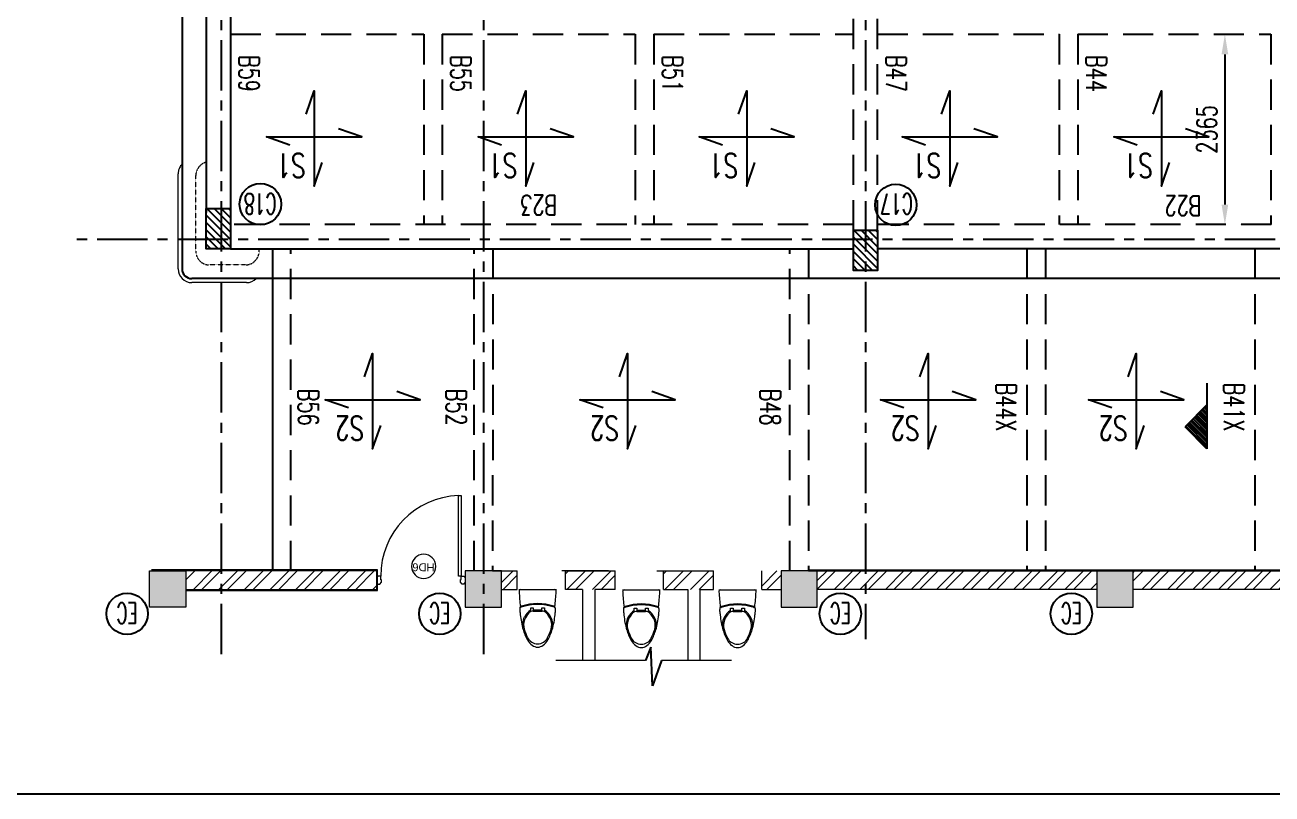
# Model space of a CAD drawing. Header units: millimetres. Extents: x 2659630 to 6742168, y -2425387 to -732288.
# Drawn here: x 3353038 to 3368520, y -1261264 to -1251713 of the extents above; entities that cross this region are included whole.
import ezdxf
from ezdxf.enums import TextEntityAlignment as Align

# ---------------------------------------------------------------- set-up
doc = ezdxf.new("R2010")
doc.units = ezdxf.units.MM
doc.header["$PDMODE"] = 35
doc.header["$PDSIZE"] = -25
for name, pattern in [('CENTER', [2, 1.25, -0.25, 0.25, -0.25]), ('HIDDEN2', [0.1875, 0.125, -0.0625]), ('Overhead', [3.96875, 2.38125, -1.5875])]:
    doc.linetypes.add(name, pattern=pattern)
for name, color, linetype, lineweight in [('A-ANNO-DIMS', 211, 'Continuous', 9), ('A-DOOR', 31, 'Continuous', 18), ('A-DOOR-FRAM', 31, 'Continuous', 18), ('A-DOOR-IDEN', 31, 'Continuous', 9), ('A-FLOR-OVHD', 1, 'Overhead', 18), ('A-furniture', 37, 'Continuous', 0), ('A-hatch', 253, 'Continuous', 0), ('A-PLASTER', 50, 'Continuous', 0), ('A-RCC', 2, 'Continuous', 0), ('A-WALL', 113, 'Continuous', 9), ('A-WALL-PATT', 111, 'Continuous', 0)]:
    doc.layers.add(name, color=color, linetype=linetype, lineweight=lineweight)
for name, color, linetype in [('A-CORNICE', 20, 'Continuous'), ('S-BEAM INNER', 4, 'HIDDEN2'), ('S-BEAM NO', 3, 'Continuous'), ('S-BEAM OUTER', 4, 'Continuous'), ('S-COLUMN', 1, 'Continuous'), ('S-COLUMN CIRCLE', 9, 'Continuous'), ('S-COLUMN HATCH', 8, 'Continuous'), ('S-COLUMN NO', 2, 'Continuous'), ('S-GRIDE LINE', 8, 'CENTER'), ('S-SECTION MARK', 1, 'Continuous'), ('S-SLAB MARK', 3, 'Continuous'), ('S-SLAB NO', 3, 'Continuous')]:
    doc.layers.add(name, color=color, linetype=linetype)
doc.layers.get('A-ANNO-DIMS').off()
doc.styles.add('Arial_1', font='arial.ttf', dxfattribs={"height": 98.353293})
doc.styles.add('ROMANS', font='r.shx', dxfattribs={"width": 0.7})
doc.dimstyles.new('dim100', dxfattribs={"dimtxt": 250, "dimasz": 250, "dimexe": 200, "dimexo": 200, "dimgap": 100, "dimtad": 1, "dimdec": 0, "dimrnd": 1, "dimzin": 0, "dimdsep": 46, "dimtxsty": 'ROMANS', "dimcen": 0, "dimclrd": 5, "dimclre": 5, "dimclrt": 4, "dimadec": 0, "dimazin": 0, "dimtfac": 1, "dimtdec": 0, "dimtix": 1, "dimtofl": 0, "dimtmove": 2, "dimatfit": 3, "dimfxl": 1, "dimtolj": 1, "dimtzin": 0, "dimlwd": -1, "dimlwe": -1, "dimarcsym": 0})
pattern_1 = [(225, (3548828.73, -1084856.52), (159.09903, -159.09903), []), (225, (3548722.66, -1084856.52), (159.09903, -159.09903), [])]
pattern_2 = [(135, (3369548.919, -1331300.736), (-15.2387667, -15.2387667), [])]

# ---------------------------------------------------------------- blocks, each defined once
blk = doc.blocks.new('*D2137')
at = {"layer": 'Defpoints', "color": 0, "ltscale": 1200}
for p in [(3367934, -1251828), (3367934, -1254193), (3367934, -1254193)]:
    blk.add_point(p, dxfattribs=at)
at = {"layer": 'S-COLUMN NO', "color": 5, "ltscale": 2500}
for p, q in [((3368134, -1251828), (3368134, -1251828)), ((3367934, -1252078), (3367934, -1253943)), ((3368134, -1254193), (3368134, -1254193))]:
    blk.add_line(p, q, dxfattribs=at)
at = {"layer": 'S-COLUMN NO', "color": 5, "ltscale": 1200}
for points in [[(3367976, -1252078), (3367893, -1252078), (3367934, -1251828)], [(3367893, -1253943), (3367976, -1253943), (3367934, -1254193)]]:
    blk.add_solid(points, dxfattribs=at)
at = {"layer": 'S-COLUMN NO', "color": 4, "ltscale": 1200, "insert": (3367709, -1253010), "char_height": 250, "attachment_point": 5, "rotation": 90, "style": 'ROMANS'}
blk.add_mtext('\\A1;2365', dxfattribs=at)
blk = doc.blocks.new('hjhgkhjjkhk')
at = {"layer": 'A-furniture', "linetype": 'ByBlock'}
for p, q in [((-3239410, 38907, -500), (-3238943, 38907, -500)), ((-3239263, 38679, -500), (-3239230, 38679, -500)), ((-3239263, 38630, -500), (-3239263, 38679, -500)), ((-3239231, 38637, -500), (-3239122, 38637, -500)), ((-3239230, 38679, -500), (-3239230, 38637, -500)), ((-3239123, 38651, -500), (-3239230, 38651, -500)), ((-3239123, 38679, -500), (-3239090, 38679, -500)), ((-3239123, 38637, -500), (-3239123, 38679, -500)), ((-3239090, 38679, -500), (-3239090, 38630, -500))]:
    blk.add_line(p, q, dxfattribs=at)
for centre, radius, start, end in [((-3239382, 38882, -500), 25.6, 103.2172, 184.3205), ((-3234363, 39215, -500), 5055, 183.7972, 185.9339), ((-3238971, 38882, -500), 25.6, 355.6795, 76.7816), ((-3243990, 39215, -500), 5055, 354.0661, 356.2028), ((-3239176, 38085, -500), 635, 71.2219, 108.7781), ((-3239176, 38092, -500), 639, 71.7134, 108.2867), ((-3239285, 38652, -500), 114, 159.1995, 186.5683), ((-3234351, 39220, -500), 5080, 186.5683, 187.0896), ((-3238431, 38682, -500), 965, 185.2831, 196.4207), ((-3239383, 38693, -500), 7.92, 185.9341, 288.7781), ((-3239379, 38706, -500), 7.92, 185.267, 288.2867), ((-3239160, 38466, -500), 206, 151.8794, 195.9425), ((-3239125, 38450, -500), 244, 124.5259, 152.5265), ((-3239125, 38450, -500), 229, 133.9968, 159.4423), ((-3239231, 38561, -500), 76.2, 90, 133.9968), ((-3239122, 38561, -500), 76.2, 46.0032, 90), ((-3239228, 38450, -500), 244, 27.4735, 55.4741), ((-3239228, 38450, -500), 229, 20.5577, 46.0032), ((-3239193, 38466, -500), 206, 344.0575, 28.1207), ((-3239921, 38682, -500), 965, 343.5793, 354.7169), ((-3238974, 38706, -500), 7.92, 251.7135, 354.733), ((-3238970, 38693, -500), 7.92, 251.2221, 354.0659), ((-3239068, 38652, -500), 114, 353.4317, 20.8005), ((-3244002, 39220, -500), 5080, 352.9104, 353.4317), ((-3238749, 38591, -500), 635, 196.5593, 209.3999), ((-3239160, 38466, -500), 191, 160.1349, 195.9191), ((-3238749, 38591, -500), 620, 196.5666, 207.1313), ((-3239604, 38591, -500), 620, 332.8687, 343.4334), ((-3239604, 38591, -500), 635, 330.6001, 343.4407), ((-3239193, 38466, -500), 191, 344.0809, 19.8651), ((-3239114, 38385, -500), 216, 209.3045, 232.3768), ((-3239176, 38371, -500), 140, 207.1313, 332.8687), ((-3239239, 38385, -500), 216, 307.6232, 330.6955), ((-3239176, 38301, -500), 111, 231.6356, 270), ((-3239176, 38301, -500), 111, 270, 308.3644)]:
    blk.add_arc(centre, radius, start, end, dxfattribs=at)
blk = doc.blocks.new('M_Door Tag_Mahindra_2_0mm - M_Door Tag_Mahindra 2-1437518-GROUND FLOOR PLAN-01')
at = {"layer": 'A-DOOR-IDEN'}
blk.add_circle((0, 0), 3, dxfattribs=at)
blk = doc.blocks.new('A$C73F500AF')
at = {"layer": 'A-DOOR'}
blk.add_lwpolyline([(50, 1000), (85, 1000), (85, 0), (50, 0)], close=True, dxfattribs=at)
blk.add_arc((50, 1000), 1000, 272.0058, 0.0695, dxfattribs=at)
at = {"layer": 'A-DOOR-FRAM'}
for p, q in [((0, 1090), (12, 1090)), ((0, 1010), (0, 1090)), ((12, 1100), (40, 1100)), ((12, 1090), (12, 1100)), ((40, 1100), (60, 1075)), ((1060, 1101), (1040, 1076)), ((1088, 1101), (1060, 1101)), ((1088, 1091), (1088, 1101)), ((1100, 1091), (1088, 1091)), ((1100, 1011), (1100, 1091)), ((12, 1010), (0, 1010)), ((12, 1000), (12, 1010)), ((50, 1000), (12, 1000)), ((60, 1045), (50, 1045)), ((50, 1045), (50, 1000)), ((60, 1075), (60, 1045)), ((1040, 1076), (1040, 1046)), ((1040, 1046), (1050, 1046)), ((1050, 1046), (1050, 1001)), ((1050, 1001), (1088, 1001)), ((1088, 1001), (1088, 1011)), ((1088, 1011), (1100, 1011))]:
    blk.add_line(p, q, dxfattribs=at)

msp = doc.modelspace()

# ---------------------------------------------------------------- hatches: boundary and pattern name
at = {"layer": 'A-WALL-PATT'}
h = msp.add_hatch(dxfattribs=at)
h.set_pattern_fill('ANSI32', color=256, scale=600, angle=180, style=0)
h.set_pattern_definition(pattern_1)
h.paths.add_polyline_path([(3357404.272, -1258722.749), (3355034.024, -1258722.749), (3355034.024, -1258492.741), (3357404.272, -1258492.741)])
h = msp.add_hatch(dxfattribs=at)
h.set_pattern_fill('ANSI32', color=256, scale=600, angle=180, style=0)
h.set_pattern_definition([(225, (3533793.64, -1084856.43), (159.09903, -159.09903), []), (225, (3533687.58, -1084856.43), (159.09903, -159.09903), [])])
h.paths.add_polyline_path([(3358954.024, -1258492.542), (3358954.022, -1258722.62), (3359148.941, -1258722.552), (3359148.942, -1258492.473)])
h = msp.add_hatch(dxfattribs=at)
h.set_pattern_fill('ANSI32', color=256, scale=600, angle=180, style=0)
h.set_pattern_definition([(225, (3535011.15, -1084856.43), (159.09903, -159.09903), []), (225, (3534905.08, -1084856.43), (159.09903, -159.09903), [])])
h.paths.add_polyline_path([(3359748.945, -1258492.69), (3359748.945, -1258722.768), (3360366.442, -1258722.552), (3360366.444, -1258492.473)])
h = msp.add_hatch(dxfattribs=at)
h.set_pattern_fill('ANSI32', color=256, scale=600, angle=180, style=0)
h.set_pattern_definition([(225, (3536228.65, -1084856.44), (159.09903, -159.09903), []), (225, (3536122.58, -1084856.44), (159.09903, -159.09903), [])])
h.paths.add_polyline_path([(3360966.445, -1258492.703), (3360966.445, -1258722.781), (3361583.942, -1258722.565), (3361583.944, -1258492.486)])
h = msp.add_hatch(dxfattribs=at)
h.set_pattern_fill('ANSI32', color=256, scale=600, angle=180, style=0)
h.set_pattern_definition([(225, (3537068.73, -1084856.46), (159.09903, -159.09903), []), (225, (3536962.66, -1084856.46), (159.09903, -159.09903), [])])
h.paths.add_polyline_path([(3362183.945, -1258492.518), (3362183.945, -1258722.595), (3362424.022, -1258722.59), (3362424.024, -1258492.511)])
h = msp.add_hatch(dxfattribs=at)
h.set_pattern_fill('ANSI32', color=256, scale=600, angle=180, style=0)
h.set_pattern_definition(pattern_1)
h.paths.add_polyline_path([(3362874.022, -1258722.628), (3366344.022, -1258722.645), (3366344.024, -1258492.648), (3366343.052, -1258492.648), (3362874.024, -1258492.463)])
h = msp.add_hatch(dxfattribs=at)
h.set_pattern_fill('ANSI32', color=256, scale=600, angle=180, style=0)
h.set_pattern_definition(pattern_1)
h.paths.add_polyline_path([(3366794.022, -1258722.627), (3370264.022, -1258722.748), (3370264.024, -1258492.659), (3366794.024, -1258492.566)])
at = {"layer": 'S-COLUMN HATCH', "true_color": 0x939598}
h = msp.add_hatch(dxfattribs=at)
h.set_pattern_fill('ANSI31', color=252, scale=20, angle=90)
h.set_pattern_definition([(135, (4230219.09, 2396323.82), (-44.9012806, -44.9012806), [])])
h.paths.add_polyline_path([(3355588.947, -1253992.902), (3355588.947, -1254492.9), (3355288.945, -1254492.9), (3355288.945, -1253992.902)])
h = msp.add_hatch(dxfattribs=at)
h.set_pattern_fill('ANSI31', color=252, scale=20, angle=90)
h.set_pattern_definition([(135, (4238251.787, 2396054.014), (-44.9012806, -44.9012806), [])])
h.paths.add_polyline_path([(3363621.645, -1254262.709), (3363621.645, -1254762.708), (3363321.642, -1254762.708), (3363321.642, -1254262.709)])
at = {"layer": 'S-SECTION MARK', "ltscale": 5}
h = msp.add_hatch(dxfattribs=at)
h.set_pattern_fill('ANSI31', color=256, scale=172.406964, angle=90, style=0)
h.set_pattern_definition(pattern_2)
h.paths.add_polyline_path([(3367442.811, -1256703.595), (3367709.941, -1256975.461), (3367709.941, -1256431.73)])
h = msp.add_hatch(dxfattribs=at)
h.set_pattern_fill('ANSI31', color=256, scale=172.406964, angle=90, style=0)
h.set_pattern_definition(pattern_2)
h.paths.add_polyline_path([(3367442.811, -1256703.595), (3367709.941, -1256975.461), (3367709.941, -1256431.73)])
h = msp.add_hatch(dxfattribs=at)
h.set_pattern_fill('ANSI31', color=256, scale=172.406964, angle=90, style=0)
h.set_pattern_definition(pattern_2)
h.paths.add_polyline_path([(3367442.811, -1256703.595), (3367709.941, -1256975.461), (3367709.941, -1256431.73)])

# ---------------------------------------------------------------- linework, layer by layer
at = {"layer": 'A-CORNICE'}
for p, q in [((3354988.947, -1238012.899), (3354988.947, -1254742.901)), ((3379838.947, -1254862.901), (3355108.947, -1254862.901))]:
    msp.add_line(p, q, dxfattribs=at)
msp.add_arc((3355108.947, -1254742.901), 120, 180, 270, dxfattribs=at)
msp.add_arc((3355108.947, -1254742.901), 120, 180, 270, dxfattribs=at)
at = {"layer": 'A-FLOR-OVHD'}
for p, q in [((3355158.952, -1254522.901), (3355159.196, -1253582.862)), ((3355358.947, -1254492.901), (3355943.998, -1254492.908)), ((3355943.998, -1254492.908), (3355943.998, -1254492.909)), ((3355773.998, -1254692.909), (3355328.952, -1254692.901))]:
    msp.add_line(p, q, dxfattribs=at)
for centre, radius, start, end in [((3355329.196, -1253582.862), 170, 103.6960891, 180), ((3355328.952, -1254522.901), 170, 180, 270), ((3355772.56, -1254519.436), 173.479, 270.4750815, 8.7958454)]:
    msp.add_arc(centre, radius, start, end, dxfattribs=at)
at = {"layer": 'A-hatch', "color": 252, "true_color": 0x939598}
for points in [[(3354584.024, -1258492.57), (3354584.024, -1258942.566), (3354584.021, -1258942.566)], [(3355033.947, -1258492.572), (3355033.947, -1258942.568), (3354584.024, -1258492.57)], [(3354584.024, -1258492.57), (3355033.947, -1258942.568), (3354584.024, -1258942.566)], [(3355033.949, -1258492.572), (3355033.949, -1258942.568), (3355033.947, -1258492.572)], [(3355033.947, -1258492.572), (3355033.949, -1258942.568), (3355033.947, -1258942.568)], [(3355034.021, -1258492.572), (3355034.021, -1258942.568), (3355033.949, -1258492.572)], [(3355033.949, -1258492.572), (3355034.021, -1258942.568), (3355033.949, -1258942.568)], [(3355034.021, -1258492.572), (3355034.024, -1258492.572), (3355034.021, -1258942.568)], [(3358504.024, -1258492.59), (3358504.024, -1258942.591), (3358504.021, -1258942.591)], [(3358953.947, -1258492.593), (3358953.947, -1258942.593), (3358504.024, -1258492.59)], [(3358504.024, -1258492.59), (3358953.947, -1258942.593), (3358504.024, -1258942.591)], [(3358953.949, -1258492.593), (3358953.949, -1258942.593), (3358953.947, -1258492.593)], [(3358953.947, -1258492.593), (3358953.949, -1258942.593), (3358953.947, -1258942.593)], [(3358954.021, -1258492.593), (3358954.021, -1258942.593), (3358953.949, -1258492.593)], [(3358953.949, -1258492.593), (3358954.021, -1258942.593), (3358953.949, -1258942.593)], [(3358954.021, -1258492.593), (3358954.024, -1258492.593), (3358954.021, -1258942.593)], [(3362873.947, -1258492.613), (3362873.947, -1258942.613), (3362424.024, -1258492.611)], [(3362424.024, -1258492.611), (3362873.947, -1258942.613), (3362424.024, -1258942.611)], [(3366344.024, -1258492.631), (3366793.947, -1258942.634), (3366344.024, -1258942.631)], [(3366793.947, -1258492.634), (3366793.947, -1258942.634), (3366344.024, -1258492.631)]]:
    msp.add_solid(points, dxfattribs=at)
at = {"layer": 'A-PLASTER'}
for p, q in [((3354938.959, -1254742.85), (3354939.192, -1253562.783)), ((3355788.949, -1254912.83), (3355108.96, -1254912.849)), ((3357416.272, -1258480.754), (3354607.467, -1258480.58)), ((3357416.272, -1258734.75), (3357416.272, -1258480.754)), ((3362776.093, -1258480.458), (3371235.313, -1258480.685)), ((3355034.021, -1258734.573), (3357416.272, -1258734.75))]:
    msp.add_line(p, q, dxfattribs=at)
for centre, start, end in [((3355109.192, -1253562.782), 167.1431444, 180.0002868), ((3355109.192, -1253562.782), 154.2860019, 167.1431438), ((3355109.192, -1253562.782), 135.0176183, 154.2860009), ((3355108.959, -1254742.849), 180.0003227, 270.0002868), ((3355788.948, -1254742.829), 270.0002868, 315.0647788)]:
    msp.add_arc(centre, 170, start, end, dxfattribs=at)
at = {"layer": 'A-RCC'}
for p, q in [((3354584.021, -1258942.566), (3354584.024, -1258492.57)), ((3354584.024, -1258492.57), (3355034.024, -1258492.572)), ((3355034.024, -1258492.572), (3355034.021, -1258942.568)), ((3358504.024, -1258492.59), (3358504.021, -1258942.591)), ((3358954.024, -1258492.593), (3358504.024, -1258492.59)), ((3358954.021, -1258942.593), (3358954.024, -1258492.593)), ((3362424.024, -1258492.611), (3362424.021, -1258942.611)), ((3362424.024, -1258492.611), (3362424.021, -1258942.611)), ((3362874.024, -1258492.613), (3362424.024, -1258492.611)), ((3362874.024, -1258492.613), (3362424.024, -1258492.611)), ((3362874.021, -1258942.613), (3362874.024, -1258492.52)), ((3362874.021, -1258942.613), (3362874.024, -1258492.613)), ((3355034.021, -1258942.568), (3354584.021, -1258942.566)), ((3358504.021, -1258942.591), (3358954.021, -1258942.593)), ((3362424.021, -1258942.611), (3362874.021, -1258942.613)), ((3362424.021, -1258942.611), (3362874.021, -1258942.613))]:
    msp.add_line(p, q, dxfattribs=at)
msp.add_lwpolyline([(3366344.024, -1258492.631), (3366344.021, -1258942.631), (3366794.021, -1258942.634), (3366794.024, -1258492.538), (3366343.052, -1258492.648), (3366793.052, -1258492.65)], dxfattribs=at)
at = {"layer": 'A-WALL'}
for p, q in [((3357404.272, -1258492.753), (3355034.024, -1258492.741)), ((3356114.029, -1258492.58), (3356114.029, -1258492.58)), ((3357404.272, -1258722.749), (3357404.272, -1258492.753)), ((3358844.029, -1258492.592), (3358614.181, -1258492.592)), ((3358844.029, -1258492.597), (3359148.944, -1258492.596)), ((3359148.944, -1258722.584), (3359148.944, -1258492.593)), ((3359748.944, -1258722.583), (3359748.944, -1258492.596)), ((3359748.944, -1258492.596), (3360366.445, -1258492.599)), ((3360366.445, -1258722.59), (3360366.445, -1258492.599)), ((3360966.444, -1258492.602), (3361583.944, -1258492.605)), ((3360966.445, -1258722.59), (3360966.445, -1258492.602)), ((3361583.945, -1258722.587), (3361583.945, -1258492.599)), ((3362183.945, -1258722.584), (3362183.945, -1258492.596)), ((3362764.045, -1258492.457), (3370264.024, -1258492.659)), ((3355034.022, -1258722.573), (3357404.272, -1258722.749)), ((3358954.022, -1258722.592), (3359148.945, -1258722.593)), ((3359960.642, -1258722.59), (3359748.945, -1258722.589)), ((3359960.647, -1258722.59), (3359960.651, -1259603.552)), ((3360366.445, -1258722.59), (3360110.642, -1258722.591)), ((3360110.647, -1258722.591), (3360110.651, -1259603.553)), ((3360966.445, -1258722.59), (3361267.263, -1258722.604)), ((3361267.263, -1258722.604), (3361267.267, -1259603.559)), ((3361417.263, -1258722.605), (3361583.945, -1258722.605)), ((3361417.263, -1258722.605), (3361417.267, -1259603.56)), ((3362183.945, -1258722.583), (3362424.022, -1258722.61)), ((3366344.022, -1258722.645), (3362874.022, -1258722.628)), ((3370264.024, -1258722.748), (3366794.022, -1258722.627)), ((3360742.159, -1259603.556), (3359627.592, -1259603.55)), ((3361809.114, -1259603.562), (3360941.703, -1259603.557))]:
    msp.add_line(p, q, dxfattribs=at)
at = {"layer": 'A-WALL', "color": 1}
for p, q in [((3360284.029, -1258492.599), (3359704.024, -1258492.596)), ((3360884.029, -1258492.602), (3361334.024, -1258492.604))]:
    msp.add_line(p, q, dxfattribs=at)
at = {"layer": 'A-WALL'}
msp.add_arc((3356114.029, -1258492.58), 20, 89.9923264, 89.9997035, dxfattribs=at)
at = {"layer": 'S-BEAM INNER', "ltscale": 3000}
for p, q in [((3363322.333, -1254262.707), (3363322.333, -1249242.898)), ((3363622.333, -1254262.707), (3363622.333, -1249242.898)), ((3355588.945, -1251827.754), (3357987.864, -1251827.754)), ((3357987.864, -1251827.754), (3357987.864, -1254192.9)), ((3358217.864, -1251827.754), (3358217.864, -1254192.9)), ((3358217.864, -1251827.754), (3360615.069, -1251827.754)), ((3360615.069, -1251827.754), (3360615.069, -1254192.9)), ((3360845.069, -1251827.754), (3360845.069, -1254192.9)), ((3360845.069, -1251827.754), (3363322.333, -1251827.754)), ((3363622.333, -1251827.754), (3365877.865, -1251827.754)), ((3365877.865, -1251827.754), (3365877.865, -1254192.707)), ((3366107.865, -1251827.754), (3366107.865, -1254192.707)), ((3366107.865, -1251827.754), (3368505.07, -1251827.754)), ((3368505.07, -1251827.754), (3368505.07, -1254192.707)), ((3363322.333, -1254192.9), (3355588.947, -1254192.9)), ((3371322.4, -1254192.707), (3363622.333, -1254192.707)), ((3356338.947, -1258492.611, 0), (3356338.947, -1254492.876, 0)), ((3358614.181, -1258492.591), (3358614.05, -1254492.646)), ((3358844.188, -1254492.9), (3358844.029, -1258492.589)), ((3362533.954, -1258492.611), (3362533.907, -1254492.666)), ((3362764.045, -1254492.666), (3362764.093, -1258492.613)), ((3365476.754, -1254492.552), (3365476.856, -1258492.492)), ((3365706.753, -1254492.543), (3365706.732, -1258492.487)), ((3368304.523, -1254492.628), (3368304.625, -1258492.569))]:
    msp.add_line(p, q, dxfattribs=at)
at = {"layer": 'S-BEAM OUTER', "ltscale": 2500}
for p, q in [((3355288.945, -1249307.897), (3355288.945, -1254042.9)), ((3355588.945, -1249357.897), (3355588.945, -1254042.9)), ((3355588.947, -1254492.9), (3363321.642, -1254492.9)), ((3356108.947, -1254492.725, 0), (3356108.926, -1258492.746)), ((3371321.709, -1254492.707), (3363621.645, -1254492.707))]:
    msp.add_line(p, q, dxfattribs=at)
at = {"layer": 'S-COLUMN', "color": 1}
for points in [[(3355588.947, -1253992.902), (3355588.947, -1254492.9), (3355288.945, -1254492.9), (3355288.945, -1253992.902)], [(3363621.645, -1254262.709), (3363621.645, -1254762.708), (3363321.642, -1254762.708), (3363321.642, -1254262.709)]]:
    msp.add_lwpolyline(points, close=True, dxfattribs=at)
at = {"layer": 'S-COLUMN CIRCLE'}
for centre in [(3355960.309, -1253938.489), (3363848.198, -1253947.299), (3354306.085, -1259024.971), (3354306.085, -1259024.971), (3358187.429, -1259024.971), (3358187.429, -1259024.971), (3363160.51, -1259024.971), (3363160.51, -1259024.971), (3366028.283, -1259024.971), (3366028.283, -1259024.971)]:
    msp.add_circle(centre, 257.143, dxfattribs=at)
at = {"layer": 'S-COLUMN NO', "ltscale": 2500}
for p, q in [((3360809.349, -1259441.541), (3360742.159, -1259603.556)), ((3360826.945, -1259922.075), (3360809.349, -1259441.541)), ((3360941.703, -1259603.557), (3360826.945, -1259922.075))]:
    msp.add_line(p, q, dxfattribs=at)
msp.add_lwpolyline([(3135960.687, -1159977.041), (3643425.669, -1159977.041), (3643425.669, -1261264.116), (3135960.687, -1261264.116)], close=True, dxfattribs=at)
at = {"layer": 'S-GRIDE LINE', "ltscale": 500}
for p, q in [((3355473.942, -1236902.174), (3355473.942, -1259531.353)), ((3358728.942, -1236902.174), (3358728.942, -1259531.353)), ((3363472.333, -1236902.174), (3363472.333, -1259342.194)), ((3385558.568, -1254377.9), (3353683.337, -1254377.9))]:
    msp.add_line(p, q, dxfattribs=at)
at = {"layer": 'S-SECTION MARK'}
for p, q in [((3367709.941, -1256162.603), (3367709.941, -1256975.461)), ((3367709.941, -1256162.603), (3367709.941, -1256975.461)), ((3367709.941, -1256162.603), (3367709.941, -1256975.461)), ((3367709.941, -1256431.73), (3367442.811, -1256703.595)), ((3367709.941, -1256431.73), (3367442.811, -1256703.595)), ((3367709.941, -1256431.73), (3367442.811, -1256703.595)), ((3367709.941, -1256975.461), (3367442.811, -1256703.595)), ((3367709.941, -1256975.461), (3367442.811, -1256703.595)), ((3367709.941, -1256975.461), (3367442.811, -1256703.595))]:
    msp.add_line(p, q, dxfattribs=at)
at = {"layer": 'S-SLAB MARK'}
for points in [[(3356526.755, -1252821.276), (3356628.111, -1252530.574), (3356628.111, -1253713.431), (3356729.467, -1253422.729)], [(3359153.96, -1252821.276), (3359255.316, -1252530.574), (3359255.316, -1253713.431), (3359356.672, -1253422.729)], [(3361896.225, -1252821.276), (3361997.581, -1252530.574), (3361997.581, -1253713.431), (3362098.937, -1253422.729)], [(3364416.756, -1252821.276), (3364518.112, -1252530.574), (3364518.112, -1253713.431), (3364619.467, -1253422.729)], [(3367043.96, -1252821.276), (3367145.316, -1252530.574), (3367145.316, -1253713.431), (3367246.672, -1253422.729)], [(3356327.385, -1253205.711), (3356036.682, -1253104.355), (3357219.54, -1253104.355), (3356928.837, -1253002.999)], [(3358954.589, -1253205.711), (3358663.887, -1253104.355), (3359846.744, -1253104.355), (3359556.042, -1253002.999)], [(3361696.855, -1253205.711), (3361406.153, -1253104.355), (3362589.01, -1253104.355), (3362298.308, -1253002.999)], [(3364217.385, -1253205.711), (3363926.683, -1253104.355), (3365109.54, -1253104.355), (3364818.838, -1253002.999)], [(3366844.59, -1253205.711), (3366553.888, -1253104.355), (3367736.745, -1253104.355), (3367446.043, -1253002.999)], [(3357252.981, -1256084.341), (3357354.336, -1255793.639), (3357354.336, -1256976.496), (3357455.692, -1256685.794)], [(3360416.673, -1256084.341), (3360518.028, -1255793.639), (3360518.028, -1256976.496), (3360619.384, -1256685.794)], [(3364148.254, -1256084.341), (3364249.61, -1255793.639), (3364249.61, -1256976.496), (3364350.966, -1256685.794)], [(3366731.439, -1256084.341), (3366832.795, -1255793.639), (3366832.795, -1256976.496), (3366934.151, -1256685.794)], [(3357053.61, -1256468.775), (3356762.908, -1256367.42), (3357945.765, -1256367.42), (3357655.063, -1256266.064)], [(3360217.302, -1256468.775), (3359926.6, -1256367.42), (3361109.457, -1256367.42), (3360818.755, -1256266.064)], [(3363948.883, -1256468.775), (3363658.181, -1256367.42), (3364841.038, -1256367.42), (3364550.336, -1256266.064)], [(3366532.068, -1256468.775), (3366241.366, -1256367.42), (3367424.223, -1256367.42), (3367133.521, -1256266.064)]]:
    msp.add_lwpolyline(points, dxfattribs=at)

# ---------------------------------------------------------------- block references
at = {"layer": 'A-ANNO-DIMS', "rotation": 180}
msp.add_blockref('A$C73F500AF', (3358504.24, -1257556.414), dxfattribs=at)
at = {"layer": 'A-DOOR-IDEN', "xscale": -49.99999999999998, "yscale": 49.99999999999998, "zscale": 49.99999999999998, "rotation": 148.2684126260898}
msp.add_blockref('M_Door Tag_Mahindra_2_0mm - M_Door Tag_Mahindra 2-1437518-GROUND FLOOR PLAN-01', (3357987.748, -1258436.477), dxfattribs=at)
at = {"layer": 'A-WALL', "rotation": 0.0002988291292775066}
for p in [(6598579.033, -1297612.807), (6599865.649, -1297617.833), (6601060.571, -1297617.827)]:
    msp.add_blockref('hjhgkhjjkhk', p, dxfattribs=at)

# ---------------------------------------------------------------- texts
at = {"layer": 'A-DOOR-IDEN', "insert": (3357984.748, -1258496.728), "char_height": 98.3533, "width": 208.8, "attachment_point": 2, "rotation": 180.1314106, "line_spacing_factor": 0.938532, "style": 'Arial_1'}
msp.add_mtext('HD6', dxfattribs=at)
at = {"layer": 'S-BEAM NO', "style": 'ROMANS', "width": 0.7}
for s, rotation, p in [('B59', 270, (3355819.98, -1252316.275, 0)), ('B55', 270, (3358448.897, -1252316.275, 0)), ('B51', 270, (3361076.102, -1252316.275, 0)), ('B47', 270, (3363853.366, -1252316.275, 0)), ('B44', 270, (3366338.898, -1252316.275, 0)), ('B23', 180, (3359416.642, -1253952.106, 0)), ('B22', 180, (3367415.045, -1253958.606, 0)), ('B44X', 270, (3365220.017, -1256460.283, 0)), ('B41X', 270, (3368047.786, -1256460.359, 0)), ('B56', 270, (3356555.395, -1256460.439, 0)), ('B52', 270, (3358391.711, -1256460.439, 0)), ('B48', 270, (3362291.865, -1256460.439, 0))]:
    msp.add_text(s, height=250, rotation=rotation, dxfattribs=at).set_placement(p, align=Align.MIDDLE_CENTER)
at = {"layer": 'S-COLUMN NO', "style": 'ROMANS', "width": 0.6}
for s, p in [('C18', (3355958.94, -1253932.958, 0)), ('C17', (3363859.029, -1253932.958, 0)), ('EC', (3354304.716, -1259019.441, 0)), ('EC', (3354304.716, -1259019.441, 0)), ('EC', (3358186.06, -1259019.441, 0)), ('EC', (3358186.06, -1259019.441, 0)), ('EC', (3363159.142, -1259019.441, 0)), ('EC', (3363159.142, -1259019.441, 0)), ('EC', (3366026.914, -1259019.441, 0)), ('EC', (3366026.914, -1259019.441, 0))]:
    msp.add_text(s, height=257.1429, rotation=180, dxfattribs=at).set_placement(p, align=Align.MIDDLE_CENTER)
at = {"layer": 'S-SLAB NO', "style": 'ROMANS', "width": 0.7}
for s, p in [('S1', (3356521.937, -1253307.338)), ('S1', (3359149.142, -1253307.338)), ('S1', (3361891.407, -1253307.338)), ('S1', (3364411.938, -1253307.338)), ('S1', (3367039.142, -1253307.338)), ('S2', (3357248.163, -1256570.402)), ('S2', (3360411.855, -1256570.402)), ('S2', (3364143.436, -1256570.402)), ('S2', (3366726.621, -1256570.402))]:
    msp.add_text(s, height=300, rotation=180, dxfattribs=at).set_placement(p)

# ---------------------------------------------------------------- dimensions: what is measured, and where the dimension line sits
at = {"layer": 'S-COLUMN NO', "ltscale": 2500}
dim = msp.add_linear_dim(base=(3367934.368, -1254192.707), p1=(3367934.368, -1251827.754), p2=(3367934.368, -1254192.707), angle=270, dimstyle='dim100', dxfattribs=at)
dim.commit()
dim.dimension.update_dxf_attribs({"geometry": '*D2137', "text_midpoint": (3367709.368, -1253010.231)})

doc.saveas('drawing.dxf')
